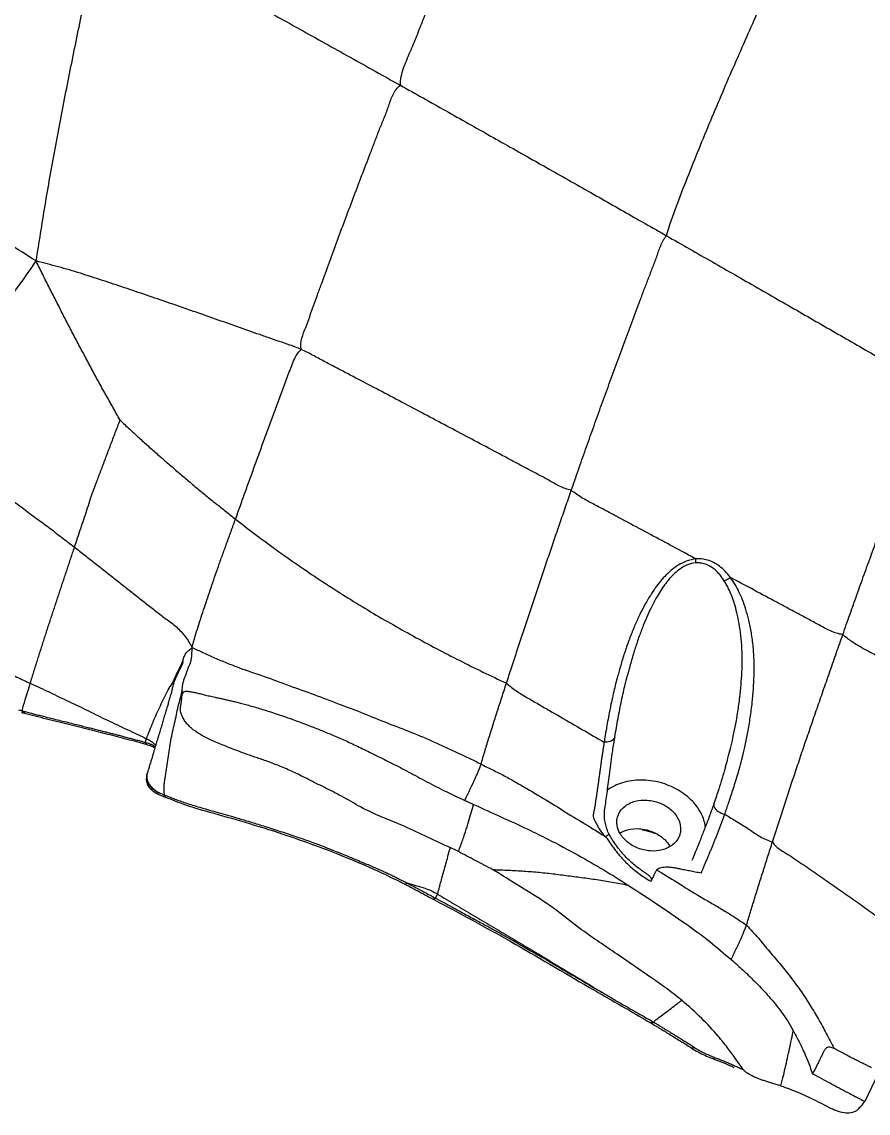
# Model space of a CAD drawing. Header units: inches. Extents: x 133169 to 134399, y -43543 to -42673.
# Drawn here: x 133432.15 to 133468.75, y -43374.47 to -43327.26 of the extents above; entities that cross this region are included whole.
import ezdxf

# ---------------------------------------------------------------- set-up
doc = ezdxf.new("R2010")
doc.units = ezdxf.units.IN
doc.header["$LTSCALE"] = 2
doc.header["$MEASUREMENT"] = 0
doc.layers.get('0').update_dxf_attribs({"linetype": 'CONTINUOUS'})

msp = doc.modelspace()

# ---------------------------------------------------------------- linework, layer by layer
at = {"color": 7, "linetype": 'Continuous'}
for p, q in [((133458.33, -43355.558), (133458.328, -43355.564)), ((133432.196, -43357.147), (133432.273, -43357.168)), ((133432.274, -43357.168), (133432.275, -43357.168)), ((133457.796, -43358.194), (133457.796, -43358.194)), ((133437.528, -43358.513), (133437.531, -43358.514)), ((133437.584, -43359.73), (133437.564, -43359.796)), ((133462.572, -43359.517), (133462.574, -43359.511)), ((133438.045, -43360.667), (133438.045, -43360.667)), ((133448.709, -43364.557), (133448.709, -43364.557)), ((133449.94, -43365.211), (133449.938, -43365.21)), ((133469.341, -43372.427), (133468.605, -43373.957))]:
    msp.add_line(p, q, dxfattribs=at)
for points, start_tangent, end_tangent in [([(133448.52, -43330.008), (133448.656, -43329.269), (133448.945, -43328.565), (133449.234, -43327.863), (133449.512, -43327.161), (133449.797, -43326.464), (133450.086, -43325.771), (133450.655, -43324.395), (133451.227, -43323.038), (133451.797, -43321.691), (133452.366, -43320.359), (133452.933, -43319.043), (133453.497, -43317.741), (133453.781, -43317.095), (133454.062, -43316.453), (133454.339, -43315.814), (133454.621, -43315.183), (133454.902, -43314.561), (133455.101, -43313.916)], (0.001128, 0.999999), (0.186174, 0.982517)), ([(133460.026, -43336.514), (133460.453, -43335.243), (133460.939, -43333.993), (133461.436, -43332.753), (133461.943, -43331.524), (133462.457, -43330.307), (133462.976, -43329.105), (133463.497, -43327.918), (133464.016, -43326.744), (133464.535, -43325.583), (133465.06, -43324.433), (133465.591, -43323.305), (133465.857, -43322.75), (133466.121, -43322.194)], (0.282902, 0.959149), (0.422806, 0.90622)), ([(133466.121, -43322.194), (133466.385, -43322.231), (133466.642, -43322.312), (133467.145, -43322.546), (133467.641, -43322.798), (133468.133, -43323.05), (133468.623, -43323.307), (133469.11, -43323.568), (133470.073, -43324.097), (133471.019, -43324.64), (133471.95, -43325.197), (133472.872, -43325.761), (133473.79, -43326.331), (133474.695, -43326.907), (133475.586, -43327.493), (133476.469, -43328.082), (133477.338, -43328.685)], (0.99934, -0.036319), (0.814473, -0.580202)), ([(133432.771, -43337.607), (133432.962, -43336.413), (133433.158, -43335.208), (133433.368, -43333.989), (133433.591, -43332.761), (133433.822, -43331.527), (133434.061, -43330.287), (133434.309, -43329.044), (133434.563, -43327.799), (133434.821, -43326.552), (133435.08, -43325.306), (133435.331, -43324.059), (133435.57, -43322.812)], (0.159238, 0.98724), (0.183743, 0.982974)), ([(133435.57, -43322.812), (133436.635, -43323.4), (133437.705, -43323.992), (133438.778, -43324.586), (133439.853, -43325.182), (133440.931, -43325.779), (133442.01, -43326.379), (133443.092, -43326.98), (133444.176, -43327.582), (133445.261, -43328.187), (133446.346, -43328.793), (133447.436, -43329.401), (133448.52, -43330.008)], (0.875639, -0.482966), (0.872421, -0.488755)), ([(133432.771, -43337.607), (133431.535, -43336.823), (133430.307, -43336.032), (133429.082, -43335.243), (133427.867, -43334.45), (133426.66, -43333.657), (133425.457, -43332.865), (133424.263, -43332.069), (133423.074, -43331.276), (133421.892, -43330.485), (133420.721, -43329.698), (133419.561, -43328.91), (133418.985, -43328.516), (133418.405, -43328.127)], (-0.848391, 0.52937), (-0.834617, 0.55083)), ([(133444.232, -43341.432), (133444.262, -43340.945), (133444.427, -43340.482), (133444.599, -43340.016), (133444.764, -43339.547), (133444.934, -43339.077), (133445.106, -43338.606), (133445.45, -43337.659), (133445.803, -43336.703), (133446.161, -43335.741), (133446.525, -43334.776), (133446.891, -43333.807), (133447.265, -43332.837), (133447.45, -43332.349), (133447.639, -43331.863), (133447.836, -43331.381), (133448.021, -43330.891), (133448.202, -43330.402), (133448.333, -43330.186), (133448.52, -43330.008)], (-0.174413, 0.984673), (0.829646, 0.558289)), ([(133448.52, -43330.008), (133449.501, -43330.557), (133450.476, -43331.105), (133451.452, -43331.654), (133452.424, -43332.202), (133453.393, -43332.748), (133454.358, -43333.294), (133455.321, -43333.838), (133456.279, -43334.381), (133457.229, -43334.92), (133458.168, -43335.455), (133459.099, -43335.985), (133460.026, -43336.514)], (0.872742, -0.488182), (0.86856, -0.495584)), ([(133455.91, -43347.527), (133456.217, -43346.645), (133456.531, -43345.752), (133456.853, -43344.848), (133457.181, -43343.937), (133457.513, -43343.02), (133457.851, -43342.097), (133458.194, -43341.168), (133458.541, -43340.235), (133458.894, -43339.299), (133459.069, -43338.83), (133459.246, -43338.36), (133459.429, -43337.892), (133459.605, -43337.421), (133459.777, -43336.948), (133460.026, -43336.514)], (0.327598, 0.944817), (0.625867, 0.77993)), ([(133460.026, -43336.514), (133461.022, -43337.083), (133462.011, -43337.648), (133462.992, -43338.21), (133463.965, -43338.768), (133464.935, -43339.324), (133465.897, -43339.877), (133466.849, -43340.425), (133467.798, -43340.971), (133468.743, -43341.515), (133469.677, -43342.054), (133470.61, -43342.593), (133471.551, -43343.135)], (0.868483, -0.495719), (0.866574, -0.499048)), ([(133427.644, -43344.831), (133428.026, -43344.31), (133428.44, -43343.75), (133428.861, -43343.165), (133429.286, -43342.57), (133429.712, -43341.966), (133430.142, -43341.354), (133430.574, -43340.738), (133431.009, -43340.119), (133431.444, -43339.498), (133431.884, -43338.872), (133432.331, -43338.244), (133432.771, -43337.607)], (0.581692, 0.813409), (0.55536, 0.83161)), ([(133444.232, -43341.432), (133443.747, -43341.244), (133443.273, -43341.085), (133442.797, -43340.921), (133442.32, -43340.751), (133441.364, -43340.414), (133440.408, -43340.077), (133439.453, -43339.744), (133438.498, -43339.413), (133437.543, -43339.087), (133436.59, -43338.763), (133435.636, -43338.448), (133434.684, -43338.141), (133433.729, -43337.859), (133433.25, -43337.733), (133432.771, -43337.607)], (-0.915617, 0.402051), (-0.965347, 0.260971)), ([(133436.399, -43344.495), (133436.091, -43343.935), (133435.774, -43343.376), (133435.463, -43342.812), (133435.154, -43342.244), (133434.85, -43341.673), (133434.547, -43341.099), (133434.245, -43340.524), (133433.945, -43339.945), (133433.649, -43339.364), (133433.353, -43338.78), (133433.055, -43338.197), (133432.771, -43337.607)], (-0.465391, 0.885105), (-0.413722, 0.910403)), ([(133441.391, -43348.772), (133441.605, -43348.178), (133441.821, -43347.577), (133442.039, -43346.974), (133442.259, -43346.366), (133442.481, -43345.756), (133442.705, -43345.142), (133442.933, -43344.522), (133443.163, -43343.9), (133443.394, -43343.274), (133443.631, -43342.643), (133443.748, -43342.325), (133443.872, -43342.008), (133444.019, -43341.7), (133444.232, -43341.432)], (0.3371, 0.941469), (0.741212, 0.671271)), ([(133455.91, -43347.527), (133455.407, -43347.345), (133454.938, -43347.091), (133454.468, -43346.837), (133453.995, -43346.589), (133453.522, -43346.337), (133453.048, -43346.082), (133452.092, -43345.575), (133451.133, -43345.066), (133450.165, -43344.553), (133449.19, -43344.037), (133448.207, -43343.519), (133447.22, -43342.999), (133446.229, -43342.477), (133445.731, -43342.215), (133445.229, -43341.949), (133444.725, -43341.679), (133444.232, -43341.432)], (-0.977631, 0.210328), (-0.903846, 0.427858)), ([(133467.653, -43353.765), (133467.954, -43352.906), (133468.262, -43352.041), (133468.576, -43351.165), (133468.896, -43350.284), (133469.219, -43349.398), (133469.545, -43348.51), (133469.874, -43347.618), (133470.207, -43346.724), (133470.542, -43345.827), (133470.877, -43344.93), (133471.214, -43344.033), (133471.551, -43343.135)], (0.32906, 0.944309), (0.351351, 0.936244)), ([(133434.432, -43349.986), (133434.565, -43349.585), (133434.699, -43349.184), (133434.833, -43348.782), (133434.967, -43348.379), (133435.091, -43347.979), (133435.238, -43347.56), (133435.409, -43347.103), (133435.595, -43346.613), (133435.79, -43346.096), (133435.992, -43345.565), (133436.194, -43345.032), (133436.399, -43344.495)], (0.313079, 0.949727), (0.355909, 0.934521)), ([(133436.399, -43344.495), (133436.803, -43344.871), (133437.208, -43345.242), (133437.614, -43345.609), (133438.024, -43345.971), (133438.44, -43346.335), (133438.853, -43346.694), (133439.27, -43347.047), (133439.691, -43347.4), (133440.111, -43347.748), (133440.534, -43348.09), (133440.961, -43348.433), (133441.391, -43348.772)], (0.727006, -0.686631), (0.7906, -0.612333)), ([(133427.644, -43344.831), (133428.196, -43345.288), (133428.755, -43345.728), (133429.323, -43346.153), (133429.893, -43346.574), (133430.464, -43346.993), (133431.034, -43347.413), (133431.599, -43347.845), (133432.164, -43348.276), (133432.732, -43348.701), (133433.303, -43349.121), (133433.866, -43349.554), (133434.148, -43349.768), (133434.432, -43349.986)], (0.76291, -0.646505), (0.787699, -0.61606)), ([(133453.107, -43355.869), (133453.326, -43355.201), (133453.548, -43354.523), (133453.774, -43353.842), (133454.004, -43353.152), (133454.234, -43352.462), (133454.465, -43351.771), (133454.697, -43351.079), (133454.933, -43350.379), (133455.173, -43349.672), (133455.416, -43348.962), (133455.661, -43348.248), (133455.91, -43347.527)], (0.31064, 0.950528), (0.327258, 0.944935)), ([(133461.303, -43350.495), (133460.795, -43350.223), (133459.822, -43349.7), (133458.839, -43349.175), (133457.852, -43348.646), (133457.355, -43348.381), (133456.857, -43348.117), (133456.364, -43347.845), (133455.91, -43347.527)], (-0.881139, 0.472858), (-0.765358, 0.643605)), ([(133439.52, -43354.332), (133439.649, -43353.841), (133439.775, -43353.433), (133439.908, -43353.016), (133440.046, -43352.597), (133440.188, -43352.169), (133440.334, -43351.735), (133440.489, -43351.287), (133440.649, -43350.827), (133440.822, -43350.342), (133441.008, -43349.832), (133441.201, -43349.303), (133441.391, -43348.772)], (0.218428, 0.975853), (0.33591, 0.941894)), ([(133441.391, -43348.772), (133442.318, -43349.483), (133443.257, -43350.173), (133444.206, -43350.838), (133445.165, -43351.481), (133446.133, -43352.104), (133447.11, -43352.703), (133448.094, -43353.278), (133449.085, -43353.835), (133450.082, -43354.373), (133451.085, -43354.889), (133452.093, -43355.387), (133453.107, -43355.869)], (0.788682, -0.614802), (0.906025, -0.423224)), ([(133432.518, -43355.871), (133432.671, -43355.373), (133432.825, -43354.883), (133432.981, -43354.389), (133433.138, -43353.897), (133433.297, -43353.407), (133433.458, -43352.918), (133433.62, -43352.432), (133433.781, -43351.941), (133433.943, -43351.453), (133434.106, -43350.963), (133434.268, -43350.475), (133434.432, -43349.986)], (0.292216, 0.956352), (0.317545, 0.948243)), ([(133434.432, -43349.986), (133434.651, -43350.156), (133434.872, -43350.329), (133435.312, -43350.676), (133435.753, -43351.019), (133436.192, -43351.365), (133436.629, -43351.715), (133437.066, -43352.065), (133437.505, -43352.413), (133437.95, -43352.753), (133438.394, -43353.093), (133438.836, -43353.438), (133439.214, -43353.853), (133439.377, -43354.09), (133439.52, -43354.332)], (0.78785, -0.615867), (0.48829, -0.872681)), ([(133461.303, -43350.495), (133460.881, -43350.591), (133460.526, -43350.768), (133460.221, -43350.993), (133459.953, -43351.249), (133459.712, -43351.527), (133459.491, -43351.826), (133459.279, -43352.152), (133459.069, -43352.518), (133458.859, -43352.928), (133458.651, -43353.389), (133458.448, -43353.892), (133458.258, -43354.426), (133458.082, -43354.98), (133457.948, -43355.45)], (-0.996944, -0.078113), (-0.263548, -0.964646)), ([(133461.287, -43350.667), (133460.933, -43350.754), (133460.635, -43350.916), (133460.378, -43351.123), (133460.149, -43351.361), (133459.944, -43351.619), (133459.755, -43351.897), (133459.573, -43352.203), (133459.391, -43352.547), (133459.208, -43352.935), (133459.025, -43353.368), (133458.846, -43353.842), (133458.676, -43354.345), (133458.518, -43354.866), (133458.365, -43355.424), (133458.33, -43355.558)], (-0.996842, -0.07941), (-0.247361, -0.968923)), ([(133461.287, -43350.667), (133461.294, -43350.617), (133461.3, -43350.559), (133461.303, -43350.495)], (0.185223, 0.982696), (0.029523, 0.999564)), ([(133462.512, -43351.421), (133462.329, -43351.171), (133462.131, -43350.97), (133461.922, -43350.819), (133461.705, -43350.72), (133461.49, -43350.671), (133461.287, -43350.667)], (-0.540537, 0.84132), (-0.996822, -0.079658)), ([(133462.789, -43351.293), (133462.562, -43351.026), (133462.32, -43350.812), (133462.066, -43350.652), (133461.805, -43350.547), (133461.547, -43350.497), (133461.303, -43350.495)], (-0.598379, 0.801214), (-0.996798, -0.079955)), ([(133462.512, -43351.421), (133462.602, -43351.393), (133462.696, -43351.349), (133462.789, -43351.293)], (0.975445, 0.220245), (0.82395, 0.566663)), ([(133462.974, -43360.253), (133463.082, -43359.897), (133463.194, -43359.503), (133463.309, -43359.062), (133463.427, -43358.562), (133463.543, -43357.994), (133463.65, -43357.358), (133463.734, -43356.704), (133463.785, -43356.117), (133463.814, -43355.54), (133463.815, -43354.932), (133463.776, -43354.294), (133463.696, -43353.688), (133463.587, -43353.15), (133463.457, -43352.676), (133463.316, -43352.27), (133463.162, -43351.917), (133462.991, -43351.597), (133462.789, -43351.293)], (0.296888, 0.954912), (-0.599605, 0.800296)), ([(133467.653, -43353.765), (133467.112, -43353.606), (133466.621, -43353.351), (133466.137, -43353.087), (133465.651, -43352.828), (133465.163, -43352.566), (133464.673, -43352.303), (133463.696, -43351.78), (133462.789, -43351.293)], (-0.992844, 0.119415), (-0.880431, 0.474174)), ([(133462.574, -43359.511), (133462.583, -43359.479), (133462.685, -43359.107), (133462.792, -43358.693), (133462.901, -43358.226), (133463.011, -43357.698), (133463.113, -43357.104), (133463.196, -43356.486), (133463.251, -43355.931), (133463.287, -43355.39), (133463.3, -43354.826), (133463.28, -43354.234), (133463.226, -43353.669), (133463.146, -43353.165), (133463.047, -43352.722), (133462.935, -43352.34), (133462.813, -43352.009), (133462.675, -43351.707), (133462.512, -43351.421)], (0.273408, 0.961898), (-0.540608, 0.841275)), ([(133425.471, -43352.734), (133425.77, -43352.841), (133426.064, -43352.969), (133426.357, -43353.102), (133426.651, -43353.235), (133427.239, -43353.496), (133427.827, -43353.758), (133428.416, -43354.016), (133429.004, -43354.276), (133429.59, -43354.542), (133430.174, -43354.811), (133430.759, -43355.078), (133431.348, -43355.338), (133431.934, -43355.604), (133432.518, -43355.871)], (0.958242, -0.28596), (0.910989, -0.412431)), ([(133464.613, -43362.729), (133464.838, -43362.03), (133465.067, -43361.323), (133465.303, -43360.606), (133465.543, -43359.879), (133465.791, -43359.141), (133466.045, -43358.391), (133466.306, -43357.631), (133466.571, -43356.864), (133466.838, -43356.094), (133467.108, -43355.32), (133467.379, -43354.544), (133467.653, -43353.765)], (0.308174, 0.95133), (0.333642, 0.9427)), ([(133472.59, -43356.536), (133472.074, -43356.261), (133471.161, -43355.776), (133470.252, -43355.291), (133469.356, -43354.812), (133468.909, -43354.576), (133468.467, -43354.334), (133468.041, -43354.072), (133467.653, -43353.765)], (-0.882527, 0.470261), (-0.728437, 0.685113)), ([(133438.712, -43355.771), (133438.808, -43355.557), (133438.953, -43355.253), (133439.031, -43355.096), (133439.099, -43354.937), (133439.149, -43354.781), (133439.217, -43354.626), (133439.339, -43354.474), (133439.52, -43354.332)], (0.43119, 0.902261), (0.834968, 0.550298)), ([(133439.177, -43355.687), (133439.179, -43355.681), (133439.23, -43355.545), (133439.279, -43355.407), (133439.328, -43355.269), (133439.377, -43355.139), (133439.427, -43355.027), (133439.47, -43354.894), (133439.497, -43354.715), (133439.51, -43354.529), (133439.513, -43354.43), (133439.52, -43354.332)], (0.332333, 0.943162), (0.112763, 0.993622)), ([(133439.52, -43354.332), (133439.981, -43354.539), (133440.484, -43354.769), (133441.004, -43354.989), (133441.536, -43355.193), (133442.629, -43355.575), (133443.712, -43355.972), (133444.793, -43356.361), (133445.871, -43356.771), (133446.925, -43357.174), (133447.975, -43357.599), (133449.007, -43357.998), (133450.029, -43358.434), (133450.531, -43358.662), (133451.028, -43358.892), (133451.524, -43359.125), (133452.01, -43359.371)], (0.919801, -0.392385), (0.881284, -0.472586)), ([(133439.119, -43354.95), (133439.121, -43354.938), (133439.096, -43355.017), (133439.064, -43355.093), (133439.021, -43355.185), (133438.983, -43355.266), (133438.948, -43355.338), (133438.915, -43355.407)], (0.218768, 0.975777), (-0.438028, -0.898961)), ([(133438.915, -43355.407), (133438.875, -43355.489), (133438.832, -43355.583), (133438.798, -43355.667), (133438.771, -43355.735), (133438.744, -43355.803), (133438.709, -43355.895), (133438.68, -43355.993), (133438.658, -43356.086), (133438.641, -43356.168)], (-0.438028, -0.898961), (-0.192893, -0.98122)), ([(133457.948, -43355.45), (133457.915, -43355.57), (133457.749, -43356.232)], (-0.263548, -0.964646), (-0.228874, -0.973456)), ([(133457.796, -43358.194), (133457.863, -43357.791), (133458.008, -43357), (133458.164, -43356.254), (133458.328, -43355.564)], (0.159795, 0.98715), (0.247043, 0.969005)), ([(133432.166, -43357.063), (133432.301, -43356.582), (133432.411, -43356.224), (133432.518, -43355.871)], (0.251847, 0.967767), (0.287852, 0.957675)), ([(133432.518, -43355.871), (133432.73, -43355.97), (133432.939, -43356.068), (133433.359, -43356.263), (133433.775, -43356.467), (133434.195, -43356.665), (133434.614, -43356.863), (133435.031, -43357.066), (133435.445, -43357.273), (133435.862, -43357.475), (133436.283, -43357.671), (133436.701, -43357.872), (133437.121, -43358.068), (133437.331, -43358.166), (133437.539, -43358.268)], (0.911738, -0.410771), (0.887328, -0.461138)), ([(133437.539, -43358.268), (133437.68, -43357.908), (133437.827, -43357.549), (133437.98, -43357.192), (133438.141, -43356.842), (133438.307, -43356.496), (133438.483, -43356.161), (133438.661, -43355.87), (133438.712, -43355.771)], (0.356787, 0.934186), (0.43119, 0.902261)), ([(133439.079, -43356.219), (133439.099, -43356.026), (133439.131, -43355.841), (133439.177, -43355.687)], (0.100121, 0.994975), (0.332333, 0.943162)), ([(133452.01, -43359.371), (133452.088, -43359.109), (133452.166, -43358.838), (133452.25, -43358.562), (133452.337, -43358.278), (133452.428, -43357.988), (133452.52, -43357.693), (133452.615, -43357.395), (133452.711, -43357.094), (133452.809, -43356.79), (133452.907, -43356.485), (133453.006, -43356.18), (133453.107, -43355.869)], (0.295535, 0.955332), (0.31344, 0.949608)), ([(133453.107, -43355.869), (133453.536, -43356.205), (133454.009, -43356.496), (133454.489, -43356.775), (133454.968, -43357.052), (133455.922, -43357.604), (133456.877, -43358.156), (133457.33, -43358.419)], (0.728154, -0.685414), (0.864861, -0.502011)), ([(133438.317, -43360.198), (133438.35, -43359.97), (133438.408, -43359.59), (133438.463, -43359.207), (133438.526, -43358.828), (133438.583, -43358.442), (133438.654, -43358.062), (133438.735, -43357.694), (133438.819, -43357.32), (133438.896, -43356.958), (133438.989, -43356.595), (133439.079, -43356.219)], (0.115992, 0.99325), (0.195507, 0.980702)), ([(133438.641, -43356.168), (133438.629, -43356.228), (133438.617, -43356.276), (133438.603, -43356.324), (133438.583, -43356.387), (133438.554, -43356.481), (133438.525, -43356.58), (133438.499, -43356.678), (133438.474, -43356.773), (133438.45, -43356.86), (133438.425, -43356.942), (133438.398, -43357.031)], (-0.192893, -0.98122), (-0.305033, -0.952342)), ([(133450.677, -43362.983), (133449.697, -43362.533), (133448.71, -43362.065), (133447.722, -43361.658), (133446.803, -43361.224), (133445.974, -43360.758), (133445.218, -43360.37), (133444.548, -43360.035), (133443.947, -43359.739), (133443.378, -43359.487), (133442.838, -43359.277), (133442.341, -43359.103), (133441.891, -43358.948), (133441.491, -43358.802), (133441.134, -43358.662), (133440.818, -43358.533), (133440.536, -43358.414), (133440.279, -43358.3), (133440.044, -43358.184), (133439.829, -43358.063), (133439.628, -43357.93), (133439.446, -43357.782), (133439.293, -43357.624), (133439.178, -43357.467), (133439.098, -43357.32), (133439.047, -43357.187), (133439.02, -43357.072), (133439.013, -43356.973), (133439.019, -43356.887), (133439.031, -43356.811), (133439.043, -43356.742), (133439.054, -43356.678), (133439.06, -43356.619), (133439.063, -43356.564), (133439.064, -43356.513), (133439.067, -43356.466), (133439.073, -43356.423), (133439.084, -43356.385), (133439.098, -43356.35), (133439.114, -43356.318), (133439.144, -43356.264)], (-0.906473, 0.422265), (0.489231, 0.872154)), ([(133439.079, -43356.219), (133439.094, -43356.23), (133439.144, -43356.264)], (0.790582, -0.612357), (0.846283, -0.532734)), ([(133439.144, -43356.264), (133439.199, -43356.225), (133439.247, -43356.219), (133439.302, -43356.219), (133439.364, -43356.224), (133439.431, -43356.233), (133439.504, -43356.245), (133439.583, -43356.26), (133439.666, -43356.278), (133439.754, -43356.298), (133439.847, -43356.32), (133439.945, -43356.344), (133440.047, -43356.369), (133440.153, -43356.396), (133440.264, -43356.422), (133440.382, -43356.449), (133440.508, -43356.477), (133440.643, -43356.507), (133440.788, -43356.538), (133440.946, -43356.573), (133441.117, -43356.611), (133441.302, -43356.654), (133441.504, -43356.704), (133441.722, -43356.761), (133441.958, -43356.825), (133442.213, -43356.897), (133442.488, -43356.979), (133442.786, -43357.072), (133443.11, -43357.178), (133443.462, -43357.297), (133443.844, -43357.432), (133444.259, -43357.583), (133444.707, -43357.753), (133445.188, -43357.945), (133445.698, -43358.158), (133446.238, -43358.397), (133446.809, -43358.666), (133447.418, -43358.967), (133448.078, -43359.294), (133448.791, -43359.662), (133449.557, -43360.075), (133450.39, -43360.505), (133451.308, -43360.939)], (0.131749, 0.991283), (0.908961, -0.416881)), ([(133457.749, -43356.232), (133457.589, -43356.965), (133457.449, -43357.704)], (-0.228874, -0.973456), (-0.173934, -0.984757)), ([(133432.01, -43357.017), (133432.166, -43357.063)], (0.952419, -0.304792), (0.963754, -0.266793)), ([(133432.143, -43357.132), (133432.19, -43357.146), (133432.196, -43357.147)], (0.960869, -0.277004), (0.964763, -0.263122)), ([(133432.166, -43357.063), (133432.185, -43357.14), (133432.196, -43357.143)], (0.034512, -0.999404), (0.998674, -0.051481)), ([(133432.166, -43357.063), (133432.202, -43357.073), (133432.238, -43357.083)], (0.964705, -0.263332), (0.968795, -0.247862)), ([(133432.238, -43357.083), (133432.451, -43357.138)], (0.968791, -0.247877), (0.967357, -0.253417)), ([(133432.238, -43357.083), (133432.262, -43357.16)], (0.076375, -0.997079), (0.884275, -0.466967)), ([(133432.262, -43357.16), (133432.274, -43357.164)], (0.884275, -0.466967), (0.996293, -0.086025)), ([(133432.274, -43357.168), (133432.729, -43357.284)], (0.969061, -0.24682), (0.969107, -0.246639)), ([(133432.451, -43357.138), (133432.653, -43357.191), (133432.859, -43357.245), (133433.08, -43357.301)], (0.967357, -0.253417), (0.96892, -0.247375)), ([(133432.729, -43357.284), (133433.707, -43357.529), (133434.642, -43357.763), (133435.536, -43357.989), (133436.386, -43358.203), (133437.219, -43358.424)], (0.969107, -0.246639), (0.96638, -0.257117)), ([(133433.08, -43357.301), (133433.329, -43357.364), (133433.611, -43357.435), (133433.917, -43357.509), (133434.23, -43357.586), (133434.52, -43357.658), (133434.777, -43357.722), (133435.004, -43357.78), (133435.21, -43357.832), (133435.405, -43357.883), (133435.596, -43357.932), (133435.787, -43357.98), (133435.978, -43358.027), (133436.168, -43358.074), (133436.356, -43358.124), (133436.547, -43358.175), (133436.739, -43358.227)], (0.96892, -0.247375), (0.966005, -0.258524)), ([(133438.265, -43357.465), (133438.234, -43357.573), (133438.203, -43357.678), (133438.17, -43357.788), (133438.135, -43357.904), (133438.098, -43358.025), (133438.06, -43358.151), (133438.022, -43358.279), (133437.982, -43358.411), (133437.941, -43358.548), (133437.899, -43358.691), (133437.856, -43358.838), (133437.813, -43358.985)], (-0.275504, -0.9613), (-0.281915, -0.959439)), ([(133438.398, -43357.031), (133438.365, -43357.131), (133438.33, -43357.242), (133438.297, -43357.355), (133438.265, -43357.465)], (-0.305033, -0.952342), (-0.275504, -0.9613)), ([(133457.449, -43357.704), (133457.378, -43358.125)], (-0.173934, -0.984757), (-0.16175, -0.986832)), ([(133436.739, -43358.227), (133436.931, -43358.278), (133437.122, -43358.328), (133437.31, -43358.378), (133437.494, -43358.43)], (0.966005, -0.258524), (0.958537, -0.284969)), ([(133437.219, -43358.424), (133437.529, -43358.51)], (0.96638, -0.257117), (0.959334, -0.282275)), ([(133437.494, -43358.43), (133437.505, -43358.391), (133437.516, -43358.35)], (0.266566, 0.963817), (0.264733, 0.964322)), ([(133437.494, -43358.43), (133437.653, -43358.479), (133437.776, -43358.524), (133437.875, -43358.579)], (0.948722, -0.316111), (0.82007, -0.572263)), ([(133437.494, -43358.431), (133437.519, -43358.507), (133437.529, -43358.511)], (0.080641, -0.996743), (0.978213, -0.207602)), ([(133437.516, -43358.35), (133437.539, -43358.268)], (0.264733, 0.964322), (0.262845, 0.964838)), ([(133437.539, -43358.268), (133437.677, -43358.342), (133437.756, -43358.389)], (0.88585, -0.463972), (0.838083, -0.545542)), ([(133437.756, -43358.389), (133437.808, -43358.425), (133437.916, -43358.528), (133437.943, -43358.563)], (0.838083, -0.545542), (0.561677, -0.827357)), ([(133457.33, -43358.419), (133457.305, -43358.581), (133457.28, -43358.743), (133457.256, -43358.908), (133457.23, -43359.079), (133457.203, -43359.258), (133457.176, -43359.454), (133457.148, -43359.665), (133457.12, -43359.871), (133457.093, -43360.061), (133457.069, -43360.233), (133457.047, -43360.396), (133457.024, -43360.555), (133457.001, -43360.713), (133456.976, -43360.871), (133456.952, -43361.028), (133456.932, -43361.182), (133456.906, -43361.338), (133456.864, -43361.492), (133456.861, -43361.632)], (-0.158862, -0.987301), (0.145893, -0.9893)), ([(133457.378, -43358.125), (133457.33, -43358.419)], (-0.16175, -0.986832), (-0.154996, -0.987915)), ([(133457.794, -43358.194), (133457.757, -43358.282), (133457.586, -43358.391), (133457.33, -43358.419)], (-0.17968, -0.983725), (-0.997707, 0.067675)), ([(133457.75, -43358.484), (133457.781, -43358.283)], (0.153659, 0.988124), (0.15781, 0.987469)), ([(133457.781, -43358.283), (133457.796, -43358.194)], (0.15781, 0.987469), (0.159727, 0.987161)), ([(133437.532, -43358.512), (133437.652, -43358.547), (133437.867, -43358.641)], (0.960326, -0.278882), (0.858295, -0.513156)), ([(133437.867, -43358.641), (133437.91, -43358.668)], (0.858295, -0.513156), (0.806304, -0.591501)), ([(133437.875, -43358.579), (133437.923, -43358.617)], (0.82007, -0.572263), (0.720171, -0.693797)), ([(133457.384, -43361.931), (133457.341, -43361.513), (133457.375, -43361.22), (133457.423, -43360.887), (133457.47, -43360.535), (133457.52, -43360.143), (133457.574, -43359.721), (133457.633, -43359.273), (133457.702, -43358.797)], (-0.216165, 0.976357), (0.147573, 0.989051)), ([(133457.702, -43358.797), (133457.75, -43358.484)], (0.147573, 0.989051), (0.153659, 0.988124)), ([(133437.813, -43358.985), (133437.77, -43359.132), (133437.725, -43359.278), (133437.678, -43359.428), (133437.624, -43359.601)], (-0.281915, -0.959439), (-0.299179, -0.954197)), ([(133451.308, -43360.939), (133451.347, -43360.855), (133451.384, -43360.779), (133451.446, -43360.645), (133451.509, -43360.516), (133451.571, -43360.385), (133451.634, -43360.252), (133451.697, -43360.12), (133451.759, -43359.987), (133451.819, -43359.855), (133451.884, -43359.698), (133451.953, -43359.526), (133452.01, -43359.371)], (0.408344, 0.912828), (0.327277, 0.944928)), ([(133452.01, -43359.371), (133452.514, -43359.621), (133453.011, -43359.872), (133453.501, -43360.145), (133453.986, -43360.43), (133454.952, -43360.999), (133455.898, -43361.592), (133456.862, -43362.176), (133457.387, -43362.506)], (0.889435, -0.457063), (0.837072, -0.547093)), ([(133437.564, -43359.796), (133437.541, -43359.907)], (-0.284783, -0.958592), (-0.108859, -0.994057)), ([(133437.564, -43359.796), (133437.544, -43359.876), (133437.543, -43359.886)], (-0.280188, -0.959945), (-0.164567, -0.986366)), ([(133437.561, -43359.829), (133437.557, -43359.961), (133437.588, -43360.091)], (-0.145904, -0.989299), (0.345373, -0.938465)), ([(133437.584, -43359.73), (133437.561, -43359.829)], (-0.284859, -0.958569), (-0.145904, -0.989299)), ([(133437.624, -43359.601), (133437.584, -43359.73)], (-0.299179, -0.954197), (-0.289669, -0.957127)), ([(133462.574, -43359.511), (133462.287, -43360.453), (133462.079, -43361.071)], (-0.273939, -0.961747), (-0.329928, -0.944006)), ([(133437.543, -43359.886), (133437.543, -43360.116)], (-0.164567, -0.986366), (0.174016, -0.984743)), ([(133437.541, -43359.907), (133437.558, -43360.103), (133437.561, -43360.113)], (-0.108859, -0.994057), (0.30731, -0.951609)), ([(133437.543, -43360.116), (133437.571, -43360.22), (133437.757, -43360.482)], (0.174016, -0.984743), (0.743823, -0.668377)), ([(133437.561, -43360.113), (133437.661, -43360.294), (133437.825, -43360.45), (133438.008, -43360.562)], (0.30731, -0.951609), (0.885074, -0.465451)), ([(133437.588, -43360.091), (133437.643, -43360.205), (133437.752, -43360.349)], (0.345373, -0.938465), (0.679579, -0.733602)), ([(133438.322, -43360.66), (133438.307, -43360.53), (133438.304, -43360.356), (133438.317, -43360.198)], (-0.165881, 0.986146), (0.115992, 0.99325)), ([(133461.508, -43361.465), (133461.154, -43360.979), (133460.523, -43360.487), (133459.749, -43360.168), (133458.92, -43360.06), (133458.129, -43360.175), (133457.474, -43360.494)], (-0.472543, 0.881308), (-0.809095, -0.587678)), ([(133462.545, -43361.536), (133462.613, -43361.34), (133462.69, -43361.116), (133462.776, -43360.862), (133462.872, -43360.575), (133462.974, -43360.253)], (0.329904, 0.944015), (0.296888, 0.954912)), ([(133437.752, -43360.349), (133437.829, -43360.425), (133438.008, -43360.562)], (0.679579, -0.733602), (0.826343, -0.563167)), ([(133437.757, -43360.482), (133437.967, -43360.627)], (0.743823, -0.668377), (0.876933, -0.480613)), ([(133437.967, -43360.627), (133438.045, -43360.667)], (0.876933, -0.480613), (0.895508, -0.445044)), ([(133438.007, -43360.562), (133438.029, -43360.655), (133438.046, -43360.664)], (-0.03614, -0.999347), (0.943759, -0.330634)), ([(133438.008, -43360.562), (133438.169, -43360.64)], (0.884709, -0.466144), (0.913804, -0.406155)), ([(133438.045, -43360.668), (133438.275, -43360.77)], (0.894838, -0.44639), (0.927591, -0.373596)), ([(133438.169, -43360.64), (133438.331, -43360.709)], (0.913804, -0.406155), (0.926271, -0.376858)), ([(133438.275, -43360.77), (133438.358, -43360.803)], (0.927591, -0.373596), (0.932253, -0.361808)), ([(133438.331, -43360.709), (133438.344, -43360.793)], (-0.237199, -0.971461), (0.791008, -0.611805)), ([(133438.331, -43360.709), (133438.322, -43360.66)], (-0.202127, 0.979359), (-0.165881, 0.986146)), ([(133438.331, -43360.709), (133438.52, -43360.785), (133438.718, -43360.863)], (0.924505, -0.38117), (0.934038, -0.357172)), ([(133438.344, -43360.793), (133438.358, -43360.799)], (0.791008, -0.611805), (0.971512, -0.236989)), ([(133438.361, -43360.799), (133439.18, -43361.112), (133440.639, -43361.548), (133442.197, -43362.003), (133443.855, -43362.534), (133445.582, -43363.166), (133447.365, -43363.914), (133448.708, -43364.559)], (0.934524, -0.355901), (0.891245, -0.453522)), ([(133438.718, -43360.863), (133438.934, -43360.943), (133439.178, -43361.028)], (0.934038, -0.357172), (0.947813, -0.318828)), ([(133439.178, -43361.028), (133439.457, -43361.118), (133439.764, -43361.212), (133440.094, -43361.308), (133440.449, -43361.408), (133440.837, -43361.518), (133441.266, -43361.641), (133441.746, -43361.782), (133442.29, -43361.946), (133442.909, -43362.142), (133443.581, -43362.36), (133444.234, -43362.579), (133444.81, -43362.784), (133445.304, -43362.971), (133445.74, -43363.144), (133446.129, -43363.303), (133446.476, -43363.447), (133446.785, -43363.576), (133447.059, -43363.692), (133447.305, -43363.797), (133447.525, -43363.893), (133447.727, -43363.984), (133447.918, -43364.071)], (0.947813, -0.318828), (0.907047, -0.42103)), ([(133451.03, -43363.155), (133451.131, -43362.886), (133451.299, -43362.404), (133451.438, -43361.966), (133451.558, -43361.568), (133451.664, -43361.191), (133451.686, -43361.112)], (0.357138, 0.934051), (0.267377, 0.963592)), ([(133451.308, -43360.939), (133451.497, -43361.025), (133451.687, -43361.113)], (0.909674, -0.415323), (0.907468, -0.420122)), ([(133451.687, -43361.113), (133454.038, -43362.19), (133454.892, -43362.61)], (0.907299, -0.420487), (0.891889, -0.452254)), ([(133457.909, -43361.661), (133457.961, -43361.518), (133458.24, -43361.183), (133458.674, -43360.976), (133459.197, -43360.93), (133459.729, -43361.05)], (0.258671, 0.965966), (0.931073, -0.364832)), ([(133459.729, -43361.05), (133460.19, -43361.319), (133460.51, -43361.696), (133460.639, -43362.123), (133460.611, -43362.392)], (0.931073, -0.364832), (-0.258671, -0.965966)), ([(133462.078, -43361.074), (133462.03, -43361.211), (133461.837, -43361.744), (133461.643, -43362.252), (133461.453, -43362.73), (133461.274, -43363.177), (133461.125, -43363.541)], (-0.329621, -0.944113), (-0.368331, -0.929695)), ([(133462.079, -43361.074), (133462.089, -43361.221), (133462.261, -43361.412), (133462.545, -43361.536)], (-0.286341, -0.958128), (0.974152, -0.225893)), ([(133456.861, -43361.632), (133456.898, -43361.758), (133456.959, -43361.881), (133457.032, -43362.014), (133457.122, -43362.165), (133457.238, -43362.334), (133457.387, -43362.506)], (0.145893, -0.9893), (0.709874, -0.704329)), ([(133457.881, -43361.93), (133457.909, -43361.661)], (-0.054484, 0.998515), (0.258671, 0.965966)), ([(133461.57, -43361.591), (133461.508, -43361.465)], (-0.408347, 0.912827), (-0.472543, 0.881308)), ([(133461.533, -43364.089), (133461.586, -43363.951), (133461.643, -43363.808), (133461.705, -43363.662), (133461.766, -43363.517), (133461.827, -43363.371), (133461.889, -43363.223), (133461.953, -43363.075), (133462.014, -43362.926), (133462.075, -43362.774), (133462.137, -43362.62), (133462.199, -43362.463), (133462.259, -43362.307), (133462.318, -43362.151), (133462.376, -43361.996), (133462.432, -43361.842), (133462.488, -43361.69), (133462.545, -43361.536)], (0.369481, 0.929238), (0.343373, 0.939199)), ([(133461.715, -43362.118), (133461.57, -43361.591)], (-0.108498, 0.994097), (-0.408347, 0.912827)), ([(133462.545, -43361.536), (133462.633, -43361.59), (133463.118, -43361.885), (133463.599, -43362.191), (133464.079, -43362.502), (133464.613, -43362.729)], (0.8523, -0.523053), (0.970899, -0.23949)), ([(133457.55, -43362.407), (133457.384, -43361.931)], (-0.450777, 0.892636), (-0.216165, 0.976357)), ([(133457.971, -43362.282), (133457.881, -43361.93)], (-0.418871, 0.908046), (-0.054484, 0.998515)), ([(133458.341, -43362.211), (133458.864, -43362.165)], (0.966649, 0.256105), (0.997556, -0.069877)), ([(133458.864, -43362.165), (133458.976, -43362.176)], (0.997556, -0.069877), (0.991153, -0.132727)), ([(133458.969, -43362.205), (133459.391, -43362.317)], (0.981233, -0.192824), (0.948138, -0.317859)), ([(133458.976, -43362.176), (133459.396, -43362.285)], (0.991153, -0.132727), (0.931073, -0.364832)), ([(133454.892, -43362.61), (133456.214, -43363.313), (133458.387, -43364.617)], (0.891889, -0.452254), (0.83766, -0.546192)), ([(133457.55, -43362.406), (133457.513, -43362.435), (133457.387, -43362.506)], (-0.187648, -0.982236), (-0.87981, -0.475325)), ([(133457.387, -43362.506), (133457.511, -43362.658)], (0.708959, -0.70525), (0.570565, -0.821253)), ([(133457.511, -43362.658), (133457.626, -43362.832), (133457.747, -43363.004), (133457.879, -43363.173)], (0.570565, -0.821253), (0.626093, -0.779748)), ([(133458.197, -43363.309), (133458.029, -43363.116), (133457.874, -43362.917), (133457.732, -43362.713), (133457.6, -43362.499), (133457.551, -43362.406)], (-0.676355, 0.736576), (-0.450039, 0.893009)), ([(133458.329, -43362.734), (133458.01, -43362.358), (133457.971, -43362.282)], (-0.770669, 0.637235), (-0.418871, 0.908046)), ([(133458.007, -43362.35), (133458.341, -43362.211)], (0.857241, 0.514916), (0.966649, 0.256105)), ([(133460.611, -43362.392), (133460.558, -43362.535), (133460.279, -43362.87), (133459.845, -43363.077), (133459.322, -43363.124), (133458.79, -43363.003)], (-0.258671, -0.965966), (-0.931073, 0.364832)), ([(133459.391, -43362.317), (133459.549, -43362.374)], (0.948138, -0.317859), (0.931073, -0.364832)), ([(133459.396, -43362.285), (133459.857, -43362.554)], (0.931073, -0.364832), (0.770669, -0.637235)), ([(133459.857, -43362.554), (133460.176, -43362.931)], (0.770669, -0.637235), (0.48595, -0.873987)), ([(133450.226, -43364.633), (133450.298, -43364.37), (133450.382, -43364.062), (133450.467, -43363.754), (133450.551, -43363.445), (133450.636, -43363.134), (133450.677, -43362.983)], (0.264489, 0.964389), (0.25773, 0.966217)), ([(133451.03, -43363.155), (133450.856, -43363.069), (133450.677, -43362.983)], (-0.891518, 0.452986), (-0.906266, 0.422708)), ([(133458.79, -43363.003), (133458.329, -43362.734)], (-0.931073, 0.364832), (-0.770669, 0.637235)), ([(133463.492, -43366.33), (133463.571, -43366.06), (133463.656, -43365.774), (133463.744, -43365.484), (133463.835, -43365.188), (133463.927, -43364.891), (133464.021, -43364.588), (133464.118, -43364.282), (133464.215, -43363.976), (133464.312, -43363.667), (133464.411, -43363.357), (133464.51, -43363.047), (133464.613, -43362.729)], (0.288615, 0.957445), (0.30941, 0.950929)), ([(133464.613, -43362.729), (133464.717, -43362.881), (133464.857, -43363.007), (133465.19, -43363.222), (133465.526, -43363.439), (133465.855, -43363.662), (133466.186, -43363.887), (133466.518, -43364.113), (133467.18, -43364.574), (133467.842, -43365.036), (133468.504, -43365.506), (133469.164, -43365.975), (133469.827, -43366.447), (133470.484, -43366.911), (133471.154, -43367.373), (133471.472, -43367.59), (133471.806, -43367.813), (133471.854, -43367.845)], (0.439038, -0.898468), (0.832754, -0.553644)), ([(133452.519, -43363.941), (133451.758, -43363.537), (133451.03, -43363.155)], (-0.869275, 0.49433), (-0.886865, 0.462028)), ([(133457.879, -43363.173), (133458.023, -43363.347), (133458.185, -43363.527), (133458.369, -43363.712)], (0.626093, -0.779748), (0.723165, -0.690675)), ([(133458.57, -43363.673), (133458.377, -43363.495), (133458.197, -43363.309)], (-0.754009, 0.656864), (-0.676355, 0.736576)), ([(133447.918, -43364.071), (133448.101, -43364.157), (133448.279, -43364.243), (133448.455, -43364.331), (133448.63, -43364.42), (133448.748, -43364.48)], (0.907047, -0.42103), (0.888653, -0.458579)), ([(133455.011, -43365.507), (133453.714, -43364.678), (133452.519, -43363.941)], (-0.818506, 0.574498), (-0.869102, 0.494633)), ([(133458.386, -43364.616), (133458.012, -43364.546), (133457.349, -43364.43), (133456.685, -43364.33), (133456.024, -43364.242), (133455.361, -43364.157), (133454.695, -43364.081), (133454.029, -43364.022), (133453.365, -43363.98), (133452.704, -43363.951), (133452.528, -43363.945)], (-0.982337, 0.187121), (-0.999442, 0.033415)), ([(133458.369, -43363.712), (133458.579, -43363.902), (133458.817, -43364.093), (133459.084, -43364.278), (133459.354, -43364.436)], (0.723165, -0.690675), (0.883882, -0.46771)), ([(133458.992, -43363.996), (133458.775, -43363.84), (133458.57, -43363.673)], (-0.832126, 0.554586), (-0.754009, 0.656864)), ([(133459.109, -43364.071), (133458.992, -43363.996)], (-0.852815, 0.522212), (-0.832126, 0.554586)), ([(133459.109, -43364.071), (133459.132, -43364.085), (133459.273, -43364.193), (133459.358, -43364.315), (133459.354, -43364.436)], (0.852075, -0.52342), (-0.433101, -0.901346)), ([(133459.608, -43363.939), (133459.579, -43363.982), (133459.555, -43364.033), (133459.527, -43364.088), (133459.496, -43364.148), (133459.463, -43364.212), (133459.428, -43364.281), (133459.392, -43364.356)], (-0.706475, -0.707738), (-0.431402, -0.90216)), ([(133461.534, -43364.089), (133461.272, -43364.039), (133461.03, -43363.992), (133460.807, -43363.946), (133460.601, -43363.902), (133460.409, -43363.865), (133460.232, -43363.841), (133460.07, -43363.831), (133459.925, -43363.837), (133459.798, -43363.858), (133459.69, -43363.891), (133459.608, -43363.939)], (-0.981508, 0.191423), (-0.706834, -0.707379)), ([(133459.608, -43363.939), (133459.673, -43363.98), (133460.619, -43364.567), (133461.572, -43365.151), (133462.049, -43365.427), (133462.526, -43365.709), (133462.603, -43365.757)], (0.844205, -0.53602), (0.849467, -0.527642)), ([(133448.709, -43364.557), (133448.87, -43364.641)], (0.888372, -0.459125), (0.886323, -0.463068)), ([(133448.807, -43364.51), (133448.728, -43364.56), (133448.712, -43364.553)], (-0.712289, -0.701886), (-0.808732, 0.588177)), ([(133448.748, -43364.48), (133448.807, -43364.51)], (0.888653, -0.458579), (0.887898, -0.46004)), ([(133448.807, -43364.51), (133448.992, -43364.565), (133449.177, -43364.619), (133449.297, -43364.654)], (0.959727, -0.280935), (0.959288, -0.28243)), ([(133448.807, -43364.51), (133449.071, -43364.648)], (0.889577, -0.456786), (0.885513, -0.464615)), ([(133459.392, -43364.356), (133459.354, -43364.436)], (-0.431402, -0.90216), (-0.433083, -0.901354)), ([(133448.87, -43364.641), (133449.605, -43365.031)], (0.886323, -0.463068), (0.880756, -0.47357)), ([(133449.071, -43364.648), (133449.336, -43364.788)], (0.885513, -0.464615), (0.883354, -0.468706)), ([(133449.297, -43364.654), (133449.673, -43364.775), (133450.067, -43364.953)], (0.959288, -0.28243), (0.869878, -0.493266)), ([(133449.336, -43364.788), (133449.593, -43364.925), (133449.832, -43365.053), (133449.982, -43365.133)], (0.883354, -0.468706), (0.880705, -0.473665)), ([(133449.605, -43365.031), (133449.938, -43365.211)], (0.880756, -0.47357), (0.879465, -0.475963)), ([(133450.067, -43364.953), (133450.128, -43364.989)], (0.869878, -0.493266), (0.851427, -0.524474)), ([(133450.087, -43365.078), (133450.128, -43364.989)], (0.422242, 0.906483), (0.422242, 0.906483)), ([(133450.128, -43364.989), (133450.213, -43364.68), (133450.226, -43364.633)], (0.264494, 0.964387), (0.264489, 0.964389)), ([(133450.128, -43364.989), (133450.906, -43365.457), (133451.684, -43365.919), (133452.464, -43366.373), (133453.242, -43366.834), (133454.02, -43367.301), (133454.797, -43367.768), (133455.573, -43368.239), (133456.351, -43368.705), (133457.129, -43369.17), (133457.492, -43369.384)], (0.858156, -0.513389), (0.861835, -0.507189)), ([(133458.387, -43364.617), (133459.668, -43365.456), (133460.843, -43366.261), (133461.899, -43367.048), (133462.826, -43367.824)], (0.837556, -0.546352), (0.759017, -0.651071)), ([(133449.941, -43365.21), (133449.992, -43365.238)], (0.881937, -0.471367), (0.881881, -0.471471)), ([(133450.045, -43365.167), (133449.96, -43365.215), (133449.943, -43365.207)], (-0.740813, -0.671712), (-0.827527, 0.561426)), ([(133449.982, -43365.133), (133450.045, -43365.167)], (0.880705, -0.473665), (0.880616, -0.473831)), ([(133449.992, -43365.238), (133453.269, -43367.031), (133456.701, -43369.031)], (0.881881, -0.471471), (0.86485, -0.502031)), ([(133450.045, -43365.167), (133450.087, -43365.078)], (0.422242, 0.906483), (0.422242, 0.906483)), ([(133450.045, -43365.167), (133450.746, -43365.548)], (0.881039, -0.473043), (0.877421, -0.479722)), ([(133455.312, -43365.726), (133455.011, -43365.507)], (-0.800509, 0.599321), (-0.818506, 0.574498)), ([(133450.746, -43365.548), (133451.366, -43365.886), (133451.916, -43366.183), (133452.401, -43366.446), (133452.832, -43366.685), (133453.22, -43366.904), (133453.574, -43367.105), (133453.894, -43367.289), (133454.179, -43367.453), (133454.432, -43367.598), (133454.664, -43367.733), (133454.886, -43367.864), (133455.112, -43367.997), (133455.356, -43368.141), (133455.63, -43368.302), (133455.934, -43368.479), (133456.269, -43368.675), (133456.637, -43368.892), (133457.045, -43369.132), (133457.493, -43369.385)], (0.877421, -0.479722), (0.86305, -0.505118)), ([(133460.684, -43369.586), (133459.397, -43368.626), (133457.897, -43367.591), (133456.359, -43366.531), (133455.312, -43365.726)], (-0.770126, 0.637892), (-0.800509, 0.599321)), ([(133462.603, -43365.757), (133463.005, -43366.013), (133463.492, -43366.33)], (0.849467, -0.527642), (0.840911, -0.541174)), ([(133462.826, -43367.824), (133462.881, -43367.706), (133462.941, -43367.574), (133463.002, -43367.448), (133463.062, -43367.32), (133463.123, -43367.191), (133463.184, -43367.063), (133463.243, -43366.938), (133463.301, -43366.813), (133463.361, -43366.66), (133463.426, -43366.497), (133463.492, -43366.33)], (0.437744, 0.8991), (0.346173, 0.938171)), ([(133463.492, -43366.33), (133463.747, -43366.617), (133463.999, -43366.903), (133464.239, -43367.189), (133464.477, -43367.476), (133464.971, -43368.056), (133465.435, -43368.636), (133465.861, -43369.221), (133466.241, -43369.808), (133466.599, -43370.408), (133466.932, -43371.018), (133467.271, -43371.668)], (0.659314, -0.751868), (0.464014, -0.885828)), ([(133462.826, -43367.824), (133463.356, -43368.299), (133463.901, -43368.829), (133464.454, -43369.42), (133465.003, -43370.101), (133465.51, -43370.897)], (0.75794, -0.652325), (0.482265, -0.876025)), ([(133456.701, -43369.031), (133457.447, -43369.462)], (0.86485, -0.502031), (0.866827, -0.498609)), ([(133457.447, -43369.462), (133458.31, -43369.959)], (0.866827, -0.498609), (0.866337, -0.499459)), ([(133457.49, -43369.387), (133457.906, -43369.635), (133458.353, -43369.885)], (0.870031, -0.492997), (0.867443, -0.497537)), ([(133459.736, -43370.305), (133459.969, -43370.13), (133460.228, -43369.938), (133460.488, -43369.737), (133460.684, -43369.586)], (0.793858, 0.608103), (0.798868, 0.601506)), ([(133462.664, -43371.64), (133462.267, -43371.137), (133461.551, -43370.375), (133460.684, -43369.586)], (-0.600998, 0.79925), (-0.765267, 0.643713)), ([(133458.31, -43369.959), (133459.337, -43370.556)], (0.866337, -0.499459), (0.86183, -0.507197)), ([(133458.351, -43369.889), (133458.684, -43370.079), (133458.729, -43370.105)], (0.868356, -0.495942), (0.868928, -0.494938)), ([(133458.729, -43370.105), (133459.386, -43370.478)], (0.868928, -0.494938), (0.869919, -0.493194)), ([(133459.338, -43370.561), (133459.662, -43370.751)], (0.85746, -0.514551), (0.860196, -0.509964)), ([(133459.462, -43370.527), (133459.365, -43370.567), (133459.341, -43370.556)], (-0.790891, -0.611957), (-0.812113, 0.5835)), ([(133459.386, -43370.478), (133459.464, -43370.523)], (0.869919, -0.493194), (0.870038, -0.492985)), ([(133459.462, -43370.526), (133459.616, -43370.616)], (0.882261, -0.470761), (0.850748, -0.525573)), ([(133459.463, -43370.526), (133459.713, -43370.322), (133459.736, -43370.305)], (0.754795, 0.65596), (0.793858, 0.608103)), ([(133459.616, -43370.616), (133459.763, -43370.707), (133459.91, -43370.797), (133460.058, -43370.887)], (0.850748, -0.525573), (0.855081, -0.518495)), ([(133459.662, -43370.751), (133460.102, -43371.02)], (0.860196, -0.509964), (0.851207, -0.52483)), ([(133460.058, -43370.887), (133460.206, -43370.977), (133460.356, -43371.069)], (0.855081, -0.518495), (0.852249, -0.523136)), ([(133460.102, -43371.02), (133460.562, -43371.303)], (0.851207, -0.52483), (0.850418, -0.526107)), ([(133460.356, -43371.069), (133460.511, -43371.164), (133460.677, -43371.268), (133460.858, -43371.381), (133461.048, -43371.501), (133461.159, -43371.573)], (0.852249, -0.523136), (0.840464, -0.541867)), ([(133464.978, -43373.289), (133465.034, -43373.051), (133465.136, -43372.623), (133465.234, -43372.194), (133465.326, -43371.771), (133465.414, -43371.36), (133465.497, -43370.961), (133465.51, -43370.897)], (0.228635, 0.973512), (0.203354, 0.979105)), ([(133465.51, -43370.897), (133465.849, -43371.555), (133466.123, -43372.179), (133466.345, -43372.761)], (0.482301, -0.876006), (0.368902, -0.929468)), ([(133460.562, -43371.303), (133461.04, -43371.603), (133461.11, -43371.649)], (0.850418, -0.526107), (0.839951, -0.542662)), ([(133461.11, -43371.649), (133461.401, -43371.821)], (0.840376, -0.542003), (0.879169, -0.47651)), ([(133461.233, -43371.62), (133461.136, -43371.657), (133461.113, -43371.645)], (-0.821779, -0.569807), (-0.793778, 0.608208)), ([(133461.159, -43371.573), (133461.233, -43371.62)], (0.840464, -0.541867), (0.83773, -0.546085)), ([(133461.233, -43371.62), (133461.428, -43371.74)], (0.837771, -0.546022), (0.866731, -0.498776)), ([(133462.839, -43371.875), (133462.664, -43371.64)], (-0.592681, 0.805437), (-0.600998, 0.79925)), ([(133467.271, -43371.668), (133467.104, -43371.614), (133466.962, -43371.634), (133466.868, -43371.724), (133466.802, -43371.842), (133466.741, -43371.976), (133466.671, -43372.118), (133466.595, -43372.273), (133466.514, -43372.437), (133466.432, -43372.603), (133466.345, -43372.761)], (-0.906524, 0.422154), (-0.535485, -0.844545)), ([(133461.401, -43371.821), (133461.973, -43372.086)], (0.879169, -0.47651), (0.930324, -0.366738)), ([(133461.428, -43371.74), (133461.645, -43371.856), (133461.871, -43371.961)], (0.866731, -0.498776), (0.917991, -0.396602)), ([(133461.871, -43371.961), (133462.092, -43372.051)], (0.917991, -0.396602), (0.934503, -0.355954)), ([(133461.973, -43372.086), (133462.05, -43372.116)], (0.930324, -0.366738), (0.935473, -0.353397)), ([(133462.05, -43372.115), (133462.945, -43372.486)], (0.936357, -0.351049), (0.906003, -0.423271)), ([(133462.092, -43372.051), (133462.055, -43372.113), (133462.053, -43372.113)], (-0.440253, -0.897874), (-0.68231, 0.731063)), ([(133462.092, -43372.051), (133462.27, -43372.12)], (0.934483, -0.356008), (0.93146, -0.363844)), ([(133462.27, -43372.12), (133462.443, -43372.188), (133462.616, -43372.259), (133462.791, -43372.333)], (0.93146, -0.363844), (0.916644, -0.399705)), ([(133463.346, -43372.58), (133462.839, -43371.875)], (-0.572982, 0.819568), (-0.592681, 0.805437)), ([(133468.891, -43372.503), (133468.754, -43372.432), (133468.612, -43372.362), (133468.462, -43372.289), (133468.3, -43372.209), (133468.122, -43372.119), (133467.925, -43372.014), (133467.716, -43371.898), (133467.498, -43371.78), (133467.271, -43371.668)], (-0.874491, 0.485041), (-0.907023, 0.421081)), ([(133462.791, -43372.333), (133462.971, -43372.413), (133463.157, -43372.496), (133463.346, -43372.58)], (0.916644, -0.399705), (0.912651, -0.40874)), ([(133463.726, -43372.853), (133463.721, -43372.851), (133463.62, -43372.797), (133463.53, -43372.743), (133463.454, -43372.689), (133463.393, -43372.635), (133463.346, -43372.58)], (-0.894863, 0.44634), (-0.572981, 0.819569)), ([(133464.978, -43373.289), (133464.768, -43373.222), (133464.576, -43373.164), (133464.399, -43373.111), (133464.237, -43373.06), (133464.089, -43373.009), (133463.954, -43372.957), (133463.832, -43372.904), (133463.726, -43372.853)], (-0.951483, 0.307702), (-0.894863, 0.44634)), ([(133466.345, -43372.761), (133467.115, -43373.176), (133467.867, -43373.576)], (0.880389, -0.474252), (0.884863, -0.465851)), ([(133464.978, -43373.289), (133465.706, -43373.562), (133466.454, -43373.908), (133467.221, -43374.301)], (0.951833, -0.306617), (0.887268, -0.461253)), ([(133467.867, -43373.576), (133468.52, -43373.914)], (0.884863, -0.465851), (0.89199, -0.452055)), ([(133468.605, -43373.957), (133468.467, -43374.12), (133468.33, -43374.282)], (-0.64272, -0.766101), (-0.647524, -0.762045)), ([(133468.52, -43373.914), (133468.605, -43373.957)], (0.89199, -0.452055), (0.893243, -0.449575)), ([(133467.863, -43374.466), (133467.545, -43374.426), (133467.221, -43374.301)], (-0.999894, -0.014566), (-0.887268, 0.461253)), ([(133468.33, -43374.282), (133468.137, -43374.416), (133467.863, -43374.466)], (-0.647524, -0.762045), (-0.999894, -0.014566))]:
    msp.add_spline(points, degree=3, dxfattribs=dict(at, start_tangent=start_tangent, end_tangent=end_tangent))

doc.saveas('drawing.dxf')
